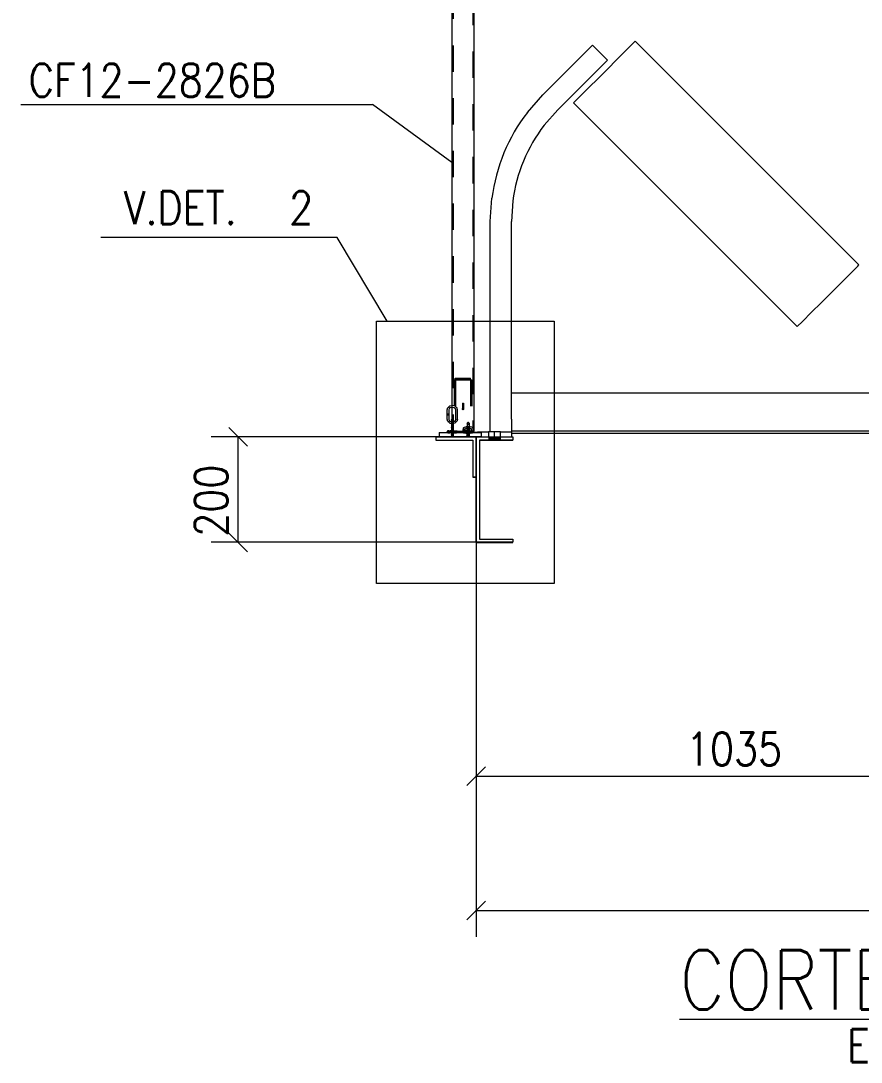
# Model space of a CAD drawing. Header units: millimetres. Extents: x -753 to 90, y 56274 to 56868.
# Drawn here: x -228.7 to -164.9, y 56478.3 to 56557.3 of the extents above; entities that cross this region are included whole.
import ezdxf

# ---------------------------------------------------------------- set-up
doc = ezdxf.new("R2010")
doc.units = ezdxf.units.MM
doc.linetypes.add('XKITLINE00', pattern=[0])
doc.linetypes.add('XKITLINE02', pattern=[4, 2, -2])
for name, color, linetype, lineweight in [('Cota', 4, 'Continuous', 0), ('Outro tipo de objeto', 7, 'Continuous', 0), ('Parafuso', 3, 'Continuous', 0), ('Peça', 2, 'Continuous', 0), ('Texto', 7, 'Continuous', 0)]:
    doc.layers.add(name, color=color, linetype=linetype, lineweight=lineweight)
doc.styles.add('ROMANS', font='romans__.ttf')

# ---------------------------------------------------------------- blocks, each defined once
blk = doc.blocks.new('*A222')
at = {"layer": 'Peça', "color": 1, "linetype": 'XKITLINE00', "lineweight": 0}
for p, q in [((-191.459, 56529.043), (-114.019, 56529.043)), ((-191.459, 56527.043), (-191.459, 56526.083)), ((-114.019, 56526.083), (-114.019, 56527.043)), ((-191.459, 56526.158), (-114.019, 56526.158)), ((-191.459, 56525.978), (-114.019, 56525.978))]:
    blk.add_line(p, q, dxfattribs=at)
blk = doc.blocks.new('*A240')
at = {"layer": 'Peça', "color": 4, "linetype": 'XKITLINE00', "lineweight": 0}
for p, q in [((-196.327, 56527.758), (-196.277, 56527.92)), ((-196.327, 56527.399), (-196.327, 56527.758)), ((-196.277, 56527.92), (-196.26, 56527.935)), ((-196.26, 56527.935), (-196.131, 56528.047)), ((-196.191, 56527.758), (-196.16, 56527.86)), ((-196.191, 56527.399), (-196.191, 56527.758)), ((-196.131, 56528.047), (-195.955, 56528.088)), ((-196.083, 56527.927), (-195.955, 56527.957)), ((-195.923, 56528.088), (-195.955, 56528.088)), ((-195.955, 56527.957), (-195.923, 56527.957)), ((-195.747, 56528.047), (-195.923, 56528.088)), ((-195.923, 56527.957), (-195.795, 56527.927)), ((-195.747, 56528.047), (-195.618, 56527.935)), ((-195.687, 56527.758), (-195.719, 56527.86)), ((-195.687, 56527.034), (-195.687, 56527.758)), ((-195.618, 56527.935), (-195.601, 56527.92)), ((-195.551, 56527.758), (-195.601, 56527.92)), ((-195.551, 56527.034), (-195.551, 56527.758)), ((-196.307, 56527.423), (-196.327, 56527.399)), ((-196.327, 56527.392), (-196.307, 56527.416)), ((-196.324, 56527.396), (-196.327, 56527.399)), ((-196.327, 56527.034), (-196.327, 56527.392)), ((-196.277, 56526.872), (-196.327, 56527.034)), ((-196.259, 56527.433), (-196.307, 56527.423)), ((-196.307, 56527.416), (-196.259, 56527.426)), ((-196.211, 56527.423), (-196.259, 56527.433)), ((-196.259, 56527.426), (-196.211, 56527.416)), ((-196.191, 56527.399), (-196.211, 56527.423)), ((-196.211, 56527.416), (-196.191, 56527.392)), ((-196.194, 56527.396), (-196.191, 56527.399)), ((-196.191, 56527.034), (-196.191, 56527.392)), ((-196.16, 56526.931), (-196.191, 56527.034)), ((-196.177, 56526.946), (-196.083, 56526.865)), ((-196.007, 56526.987), (-195.987, 56527.035)), ((-196.007, 56526.987), (-196.007, 56526.412)), ((-195.987, 56527.035), (-195.939, 56527.055)), ((-195.939, 56527.055), (-195.891, 56527.035)), ((-195.891, 56527.035), (-195.871, 56526.987)), ((-195.871, 56526.987), (-195.871, 56525.769)), ((-195.795, 56526.865), (-195.702, 56526.946)), ((-195.687, 56527.034), (-195.719, 56526.931)), ((-195.551, 56527.034), (-195.601, 56526.872)), ((-196.307, 56526.146), (-196.327, 56526.097)), ((-196.307, 56526.146), (-196.259, 56526.165)), ((-196.307, 56526.135), (-196.259, 56526.155)), ((-196.303, 56526.132), (-196.255, 56526.151)), ((-196.259, 56526.165), (-196.218, 56526.166)), ((-196.259, 56526.162), (-196.218, 56526.161)), ((-196.259, 56526.155), (-196.218, 56526.155)), ((-196.259, 56526.151), (-196.255, 56526.151)), ((-196.255, 56526.151), (-196.206, 56526.132)), ((-196.218, 56526.166), (-196.107, 56526.167)), ((-196.218, 56526.161), (-196.107, 56526.161)), ((-196.218, 56526.155), (-196.107, 56526.156)), ((-196.131, 56526.745), (-196.007, 56526.716)), ((-196.007, 56526.167), (-196.107, 56526.167)), ((-196.107, 56526.161), (-196.007, 56526.161)), ((-196.007, 56526.156), (-196.107, 56526.156)), ((-196.083, 56526.865), (-196.007, 56526.847)), ((-196.007, 56526.412), (-195.987, 56526.46)), ((-196.007, 56526.412), (-196.007, 56526.409)), ((-196.007, 56526.412), (-196.007, 56525.769)), ((-196.007, 56526.41), (-196.007, 56526.412)), ((-195.987, 56526.46), (-195.939, 56526.48)), ((-195.939, 56526.48), (-195.891, 56526.46)), ((-195.871, 56526.412), (-195.891, 56526.46)), ((-195.872, 56526.41), (-195.871, 56526.412)), ((-195.795, 56526.865), (-195.871, 56526.847)), ((-195.747, 56526.745), (-195.871, 56526.716)), ((-195.871, 56526.167), (-195.771, 56526.167)), ((-195.871, 56526.161), (-195.771, 56526.161)), ((-195.871, 56526.156), (-195.771, 56526.156)), ((-195.771, 56526.167), (-195.66, 56526.166)), ((-195.771, 56526.161), (-195.66, 56526.161)), ((-195.771, 56526.156), (-195.66, 56526.155)), ((-195.672, 56526.132), (-195.624, 56526.151)), ((-195.66, 56526.166), (-195.619, 56526.165)), ((-195.66, 56526.161), (-195.619, 56526.162)), ((-195.66, 56526.155), (-195.619, 56526.155)), ((-195.624, 56526.151), (-195.619, 56526.151)), ((-195.624, 56526.151), (-195.576, 56526.132)), ((-195.619, 56526.165), (-195.571, 56526.146)), ((-195.619, 56526.155), (-195.571, 56526.135)), ((-195.571, 56526.146), (-195.551, 56526.097)), ((-195.107, 56526.372), (-195.127, 56526.326)), ((-195.127, 56526.326), (-195.127, 56526.218)), ((-195.107, 56526.264), (-195.127, 56526.218)), ((-195.127, 56526.216), (-195.107, 56526.262)), ((-195.127, 56526.218), (-195.127, 56526.217)), ((-195.127, 56526.107), (-195.127, 56526.216)), ((-195.107, 56526.372), (-195.06, 56526.419)), ((-195.059, 56526.283), (-195.107, 56526.264)), ((-195.107, 56526.262), (-195.059, 56526.281)), ((-195.059, 56526.152), (-195.107, 56526.133)), ((-195.06, 56526.419), (-195.018, 56526.432)), ((-195.011, 56526.264), (-195.059, 56526.283)), ((-195.059, 56526.281), (-195.011, 56526.262)), ((-195.059, 56526.152), (-195.018, 56526.153)), ((-195.059, 56526.149), (-195.018, 56526.148)), ((-195.018, 56526.432), (-194.907, 56526.461)), ((-195.018, 56526.153), (-194.907, 56526.154)), ((-195.018, 56526.148), (-194.907, 56526.148)), ((-194.991, 56526.218), (-195.011, 56526.264)), ((-195.011, 56526.262), (-194.991, 56526.216)), ((-194.991, 56526.218), (-194.992, 56526.217)), ((-194.991, 56526.326), (-194.991, 56526.218)), ((-194.991, 56526.299), (-194.977, 56526.313)), ((-194.991, 56526.153), (-194.991, 56526.216)), ((-194.98, 56526.311), (-194.907, 56526.33)), ((-194.807, 56526.468), (-194.907, 56526.461)), ((-194.821, 56526.336), (-194.907, 56526.33)), ((-194.809, 56526.154), (-194.907, 56526.154)), ((-194.907, 56526.148), (-194.755, 56526.148)), ((-194.831, 56526.378), (-194.811, 56526.426)), ((-194.811, 56526.33), (-194.831, 56526.378)), ((-194.811, 56526.248), (-194.823, 56526.359)), ((-194.811, 56526.426), (-194.762, 56526.444)), ((-194.811, 56526.33), (-194.762, 56526.308)), ((-194.811, 56526.248), (-194.808, 56526.148)), ((-194.787, 56526.778), (-194.807, 56526.73)), ((-194.807, 56526.728), (-194.807, 56526.427)), ((-194.799, 56526.43), (-194.787, 56526.458)), ((-194.739, 56526.798), (-194.787, 56526.778)), ((-194.739, 56526.478), (-194.787, 56526.458)), ((-194.762, 56526.444), (-194.714, 56526.423)), ((-194.762, 56526.308), (-194.714, 56526.327)), ((-194.755, 56526.148), (-194.723, 56526.148)), ((-194.691, 56526.778), (-194.739, 56526.798)), ((-194.691, 56526.458), (-194.739, 56526.478)), ((-194.723, 56526.148), (-194.571, 56526.148)), ((-194.714, 56526.423), (-194.694, 56526.374)), ((-194.694, 56526.374), (-194.714, 56526.327)), ((-194.688, 56526.359), (-194.694, 56526.374)), ((-194.671, 56526.73), (-194.691, 56526.778)), ((-194.671, 56526.41), (-194.691, 56526.458)), ((-194.676, 56526.248), (-194.688, 56526.359)), ((-194.676, 56526.248), (-194.673, 56526.148)), ((-194.671, 56526.727), (-194.671, 56526.728)), ((-194.671, 56526.727), (-194.671, 56526.421)), ((-194.671, 56526.468), (-194.571, 56526.461)), ((-194.671, 56526.421), (-194.671, 56526.41)), ((-194.671, 56526.408), (-194.671, 56526.406)), ((-194.671, 56526.406), (-194.671, 56526.148)), ((-194.671, 56526.337), (-194.571, 56526.33)), ((-194.671, 56526.154), (-194.571, 56526.154)), ((-194.46, 56526.432), (-194.571, 56526.461)), ((-194.571, 56526.33), (-194.499, 56526.311)), ((-194.571, 56526.154), (-194.46, 56526.153)), ((-194.571, 56526.148), (-194.46, 56526.148)), ((-194.502, 56526.313), (-194.487, 56526.299)), ((-194.487, 56526.153), (-194.487, 56526.326)), ((-194.418, 56526.419), (-194.46, 56526.432)), ((-194.46, 56526.153), (-194.419, 56526.152)), ((-194.46, 56526.148), (-194.419, 56526.149)), ((-194.419, 56526.152), (-194.371, 56526.133)), ((-194.371, 56526.372), (-194.418, 56526.419)), ((-194.351, 56526.326), (-194.371, 56526.372)), ((-194.351, 56526.107), (-194.351, 56526.326)), ((-196.327, 56526.087), (-196.307, 56526.135)), ((-196.327, 56526.094), (-196.325, 56526.09)), ((-196.307, 56526.035), (-196.327, 56526.083)), ((-196.303, 56526.132), (-196.323, 56526.083)), ((-196.323, 56526.083), (-196.303, 56526.035)), ((-196.259, 56526.015), (-196.307, 56526.035)), ((-196.254, 56526.015), (-196.303, 56526.035)), ((-196.259, 56526.015), (-196.254, 56526.015)), ((-196.254, 56526.015), (-196.206, 56526.035)), ((-196.246, 56526.019), (-196.218, 56526.02)), ((-196.218, 56526.02), (-196.107, 56526.02)), ((-196.187, 56526.083), (-196.206, 56526.132)), ((-196.206, 56526.035), (-196.187, 56526.083)), ((-196.007, 56526.02), (-196.107, 56526.02)), ((-195.987, 56525.721), (-196.007, 56525.769)), ((-195.939, 56525.701), (-195.987, 56525.721)), ((-195.891, 56525.721), (-195.939, 56525.701)), ((-195.871, 56525.769), (-195.891, 56525.721)), ((-195.871, 56526.02), (-195.771, 56526.02)), ((-195.771, 56526.02), (-195.66, 56526.02)), ((-195.692, 56526.083), (-195.672, 56526.132)), ((-195.672, 56526.035), (-195.692, 56526.083)), ((-195.672, 56526.035), (-195.624, 56526.015)), ((-195.66, 56526.02), (-195.633, 56526.019)), ((-195.576, 56526.035), (-195.624, 56526.015)), ((-195.624, 56526.015), (-195.619, 56526.015)), ((-195.619, 56526.015), (-195.571, 56526.035)), ((-195.556, 56526.083), (-195.576, 56526.132)), ((-195.576, 56526.035), (-195.556, 56526.083)), ((-195.571, 56526.135), (-195.551, 56526.087)), ((-195.571, 56526.035), (-195.551, 56526.083)), ((-195.551, 56526.094), (-195.553, 56526.089)), ((-195.551, 56526.097), (-195.551, 56526.094)), ((-195.551, 56526.083), (-195.551, 56526.087)), ((-195.107, 56526.133), (-195.127, 56526.084)), ((-195.122, 56526.095), (-195.127, 56526.107)), ((-195.107, 56526.033), (-195.127, 56526.081)), ((-195.107, 56526.033), (-195.059, 56526.013)), ((-195.059, 56526.013), (-195.018, 56526.012)), ((-195.054, 56526.013), (-195.018, 56526.002)), ((-195.018, 56526.012), (-194.907, 56526.012)), ((-195.018, 56526.002), (-194.907, 56525.973)), ((-194.907, 56526.012), (-194.755, 56526.012)), ((-194.907, 56525.973), (-194.81, 56525.966)), ((-194.831, 56525.78), (-194.811, 56525.829)), ((-194.811, 56525.733), (-194.831, 56525.78)), ((-194.823, 56525.801), (-194.811, 56525.912)), ((-194.808, 56526.012), (-194.811, 56525.912)), ((-194.811, 56525.829), (-194.762, 56525.85)), ((-194.811, 56525.733), (-194.762, 56525.714)), ((-194.787, 56525.718), (-194.79, 56525.725)), ((-194.787, 56525.718), (-194.739, 56525.698)), ((-194.762, 56525.85), (-194.714, 56525.832)), ((-194.762, 56525.714), (-194.714, 56525.735)), ((-194.723, 56526.012), (-194.755, 56526.012)), ((-194.739, 56525.698), (-194.691, 56525.718)), ((-194.571, 56526.012), (-194.723, 56526.012)), ((-194.694, 56525.784), (-194.714, 56525.832)), ((-194.694, 56525.784), (-194.714, 56525.735)), ((-194.687, 56525.801), (-194.694, 56525.784)), ((-194.691, 56525.718), (-194.671, 56525.766)), ((-194.687, 56525.801), (-194.676, 56525.912)), ((-194.673, 56526.012), (-194.676, 56525.912)), ((-194.671, 56526.012), (-194.671, 56525.766)), ((-194.571, 56525.973), (-194.671, 56525.966)), ((-194.571, 56526.012), (-194.46, 56526.012)), ((-194.571, 56525.973), (-194.46, 56526.002)), ((-194.46, 56526.002), (-194.424, 56526.013)), ((-194.46, 56526.012), (-194.419, 56526.013)), ((-194.419, 56526.013), (-194.371, 56526.033)), ((-194.371, 56526.133), (-194.351, 56526.084)), ((-194.371, 56526.033), (-194.351, 56526.081)), ((-194.357, 56526.095), (-194.351, 56526.107)), ((-194.351, 56526.081), (-194.351, 56526.084))]:
    blk.add_line(p, q, dxfattribs=at)
at = {"layer": 'Peça', "color": 7, "linetype": 'XKITLINE02', "lineweight": 0}
for p, q in [((-196.083, 56527.927), (-196.177, 56527.845)), ((-196.16, 56527.86), (-196.177, 56527.845)), ((-195.795, 56527.927), (-195.702, 56527.845)), ((-195.719, 56527.86), (-195.702, 56527.845)), ((-196.307, 56527.369), (-196.327, 56527.392)), ((-196.307, 56527.376), (-196.324, 56527.396)), ((-196.307, 56527.376), (-196.259, 56527.366)), ((-196.259, 56527.359), (-196.307, 56527.369)), ((-196.259, 56527.366), (-196.211, 56527.376)), ((-196.211, 56527.369), (-196.259, 56527.359)), ((-196.211, 56527.376), (-196.194, 56527.396)), ((-196.191, 56527.392), (-196.211, 56527.369)), ((-196.16, 56526.931), (-196.177, 56526.946)), ((-195.987, 56526.939), (-196.007, 56526.987)), ((-196.007, 56526.987), (-196.007, 56526.96)), ((-196.007, 56526.96), (-196.007, 56526.932)), ((-195.939, 56526.919), (-195.987, 56526.939)), ((-195.891, 56526.939), (-195.939, 56526.919)), ((-195.891, 56526.939), (-195.871, 56526.987)), ((-195.871, 56526.987), (-195.871, 56526.96)), ((-195.871, 56526.96), (-195.871, 56526.932)), ((-195.719, 56526.931), (-195.702, 56526.946)), ((-196.277, 56526.872), (-196.26, 56526.857)), ((-196.26, 56526.857), (-196.131, 56526.745)), ((-196.259, 56526.162), (-196.237, 56526.153)), ((-196.259, 56526.151), (-196.257, 56526.15)), ((-196.257, 56526.15), (-196.211, 56526.132)), ((-196.237, 56526.153), (-196.211, 56526.142)), ((-196.007, 56526.847), (-195.987, 56526.842)), ((-196.007, 56526.716), (-195.987, 56526.711)), ((-195.997, 56526.388), (-196.007, 56526.41)), ((-195.987, 56526.211), (-196.007, 56526.172)), ((-196.007, 56526.167), (-195.987, 56526.207)), ((-196.007, 56526.172), (-195.987, 56526.133)), ((-195.987, 56526.167), (-196.007, 56526.167)), ((-195.987, 56526.128), (-196.007, 56526.167)), ((-196.007, 56526.161), (-195.955, 56526.161)), ((-195.955, 56526.156), (-196.007, 56526.156)), ((-195.987, 56526.364), (-195.997, 56526.388)), ((-195.987, 56526.842), (-195.955, 56526.835)), ((-195.987, 56526.711), (-195.955, 56526.704)), ((-195.939, 56526.344), (-195.987, 56526.364)), ((-195.939, 56526.228), (-195.987, 56526.211)), ((-195.987, 56526.207), (-195.939, 56526.223)), ((-195.987, 56526.167), (-195.955, 56526.167)), ((-195.955, 56526.835), (-195.939, 56526.835)), ((-195.955, 56526.704), (-195.939, 56526.704)), ((-195.955, 56526.167), (-195.923, 56526.167)), ((-195.955, 56526.161), (-195.939, 56526.161)), ((-195.955, 56526.156), (-195.939, 56526.156)), ((-195.939, 56526.835), (-195.923, 56526.835)), ((-195.939, 56526.704), (-195.923, 56526.704)), ((-195.891, 56526.364), (-195.939, 56526.344)), ((-195.891, 56526.211), (-195.939, 56526.228)), ((-195.939, 56526.223), (-195.891, 56526.207)), ((-195.939, 56526.161), (-195.923, 56526.161)), ((-195.939, 56526.156), (-195.923, 56526.156)), ((-195.871, 56526.847), (-195.923, 56526.835)), ((-195.871, 56526.716), (-195.923, 56526.704)), ((-195.923, 56526.167), (-195.891, 56526.167)), ((-195.923, 56526.161), (-195.891, 56526.161)), ((-195.923, 56526.156), (-195.891, 56526.156)), ((-195.891, 56526.364), (-195.881, 56526.388)), ((-195.871, 56526.172), (-195.891, 56526.211)), ((-195.891, 56526.207), (-195.871, 56526.167)), ((-195.891, 56526.167), (-195.871, 56526.167)), ((-195.871, 56526.167), (-195.891, 56526.128)), ((-195.891, 56526.161), (-195.871, 56526.161)), ((-195.891, 56526.156), (-195.871, 56526.156)), ((-195.891, 56526.133), (-195.879, 56526.156)), ((-195.881, 56526.388), (-195.872, 56526.41)), ((-195.879, 56526.156), (-195.871, 56526.172)), ((-195.618, 56526.857), (-195.747, 56526.745)), ((-195.667, 56526.142), (-195.636, 56526.155)), ((-195.667, 56526.132), (-195.619, 56526.151)), ((-195.636, 56526.155), (-195.619, 56526.162)), ((-195.601, 56526.872), (-195.618, 56526.857)), ((-195.127, 56526.217), (-195.107, 56526.171)), ((-195.107, 56526.169), (-195.127, 56526.216)), ((-195.107, 56526.171), (-195.059, 56526.152)), ((-195.059, 56526.15), (-195.107, 56526.169)), ((-195.011, 56526.169), (-195.059, 56526.15)), ((-195.059, 56526.152), (-195.033, 56526.163)), ((-195.011, 56526.129), (-195.059, 56526.149)), ((-195.033, 56526.163), (-195.011, 56526.171)), ((-195.018, 56526.3), (-194.991, 56526.309)), ((-195.018, 56526.3), (-194.991, 56526.308)), ((-195.011, 56526.28), (-194.991, 56526.326)), ((-195.011, 56526.28), (-194.991, 56526.299)), ((-194.992, 56526.217), (-195.011, 56526.171)), ((-194.991, 56526.216), (-195.011, 56526.169)), ((-194.991, 56526.107), (-195.011, 56526.154)), ((-195.011, 56526.154), (-194.99, 56526.133)), ((-194.991, 56526.309), (-194.977, 56526.313)), ((-194.991, 56526.308), (-194.98, 56526.311)), ((-194.991, 56526.14), (-194.991, 56526.153)), ((-194.831, 56526.378), (-194.823, 56526.359)), ((-194.814, 56526.336), (-194.821, 56526.336)), ((-194.814, 56526.336), (-194.787, 56526.338)), ((-194.794, 56526.154), (-194.809, 56526.154)), ((-194.808, 56526.148), (-194.807, 56526.096)), ((-194.807, 56526.73), (-194.807, 56526.728)), ((-194.807, 56526.73), (-194.807, 56526.728)), ((-194.787, 56526.682), (-194.807, 56526.73)), ((-194.807, 56526.727), (-194.807, 56526.728)), ((-194.807, 56526.69), (-194.807, 56526.685)), ((-194.807, 56526.579), (-194.807, 56526.574)), ((-194.787, 56526.469), (-194.807, 56526.468)), ((-194.807, 56526.41), (-194.799, 56526.43)), ((-194.807, 56526.427), (-194.807, 56525.766)), ((-194.787, 56526.362), (-194.807, 56526.41)), ((-194.794, 56526.154), (-194.755, 56526.154)), ((-194.739, 56526.662), (-194.787, 56526.682)), ((-194.787, 56526.469), (-194.755, 56526.472)), ((-194.787, 56526.362), (-194.739, 56526.342)), ((-194.787, 56526.338), (-194.755, 56526.34)), ((-194.739, 56526.155), (-194.787, 56526.135)), ((-194.755, 56526.472), (-194.739, 56526.472)), ((-194.755, 56526.34), (-194.723, 56526.34)), ((-194.755, 56526.154), (-194.739, 56526.154)), ((-194.739, 56526.662), (-194.691, 56526.682)), ((-194.739, 56526.472), (-194.723, 56526.472)), ((-194.739, 56526.342), (-194.691, 56526.362)), ((-194.691, 56526.135), (-194.739, 56526.155)), ((-194.739, 56526.154), (-194.723, 56526.154)), ((-194.723, 56526.472), (-194.691, 56526.469)), ((-194.723, 56526.34), (-194.691, 56526.338)), ((-194.723, 56526.154), (-194.691, 56526.154)), ((-194.691, 56526.682), (-194.671, 56526.73)), ((-194.691, 56526.469), (-194.671, 56526.468)), ((-194.691, 56526.362), (-194.671, 56526.41)), ((-194.691, 56526.338), (-194.671, 56526.337)), ((-194.691, 56526.154), (-194.671, 56526.154)), ((-194.673, 56526.148), (-194.672, 56526.096)), ((-194.671, 56526.728), (-194.671, 56526.73)), ((-194.671, 56526.73), (-194.671, 56526.728)), ((-194.671, 56526.728), (-194.671, 56526.727)), ((-194.671, 56526.69), (-194.671, 56526.727)), ((-194.671, 56526.685), (-194.671, 56526.69)), ((-194.671, 56526.408), (-194.671, 56526.41)), ((-194.671, 56526.41), (-194.671, 56526.408)), ((-194.671, 56526.41), (-194.671, 56526.408)), ((-194.671, 56526.408), (-194.671, 56526.406)), ((-194.671, 56526.148), (-194.671, 56526.012)), ((-194.502, 56526.313), (-194.479, 56526.306)), ((-194.499, 56526.311), (-194.478, 56526.305)), ((-194.489, 56526.133), (-194.467, 56526.154)), ((-194.467, 56526.28), (-194.487, 56526.326)), ((-194.487, 56526.299), (-194.467, 56526.28)), ((-194.467, 56526.154), (-194.487, 56526.107)), ((-194.487, 56526.133), (-194.487, 56526.153)), ((-194.479, 56526.306), (-194.46, 56526.3)), ((-194.478, 56526.305), (-194.46, 56526.3)), ((-194.442, 56526.14), (-194.419, 56526.149)), ((-196.327, 56526.097), (-196.327, 56526.096)), ((-196.327, 56526.094), (-196.327, 56526.096)), ((-196.327, 56526.085), (-196.327, 56526.087)), ((-196.327, 56526.083), (-196.327, 56526.085)), ((-196.325, 56526.09), (-196.307, 56526.046)), ((-196.307, 56526.046), (-196.259, 56526.026)), ((-196.211, 56526.049), (-196.259, 56526.029)), ((-196.211, 56526.039), (-196.259, 56526.019)), ((-196.259, 56526.029), (-196.218, 56526.03)), ((-196.259, 56526.026), (-196.23, 56526.026)), ((-196.259, 56526.019), (-196.246, 56526.019)), ((-196.23, 56526.026), (-196.218, 56526.025)), ((-196.218, 56526.03), (-196.107, 56526.031)), ((-196.218, 56526.025), (-196.107, 56526.025)), ((-196.211, 56526.142), (-196.191, 56526.094)), ((-196.211, 56526.132), (-196.191, 56526.083)), ((-196.191, 56526.097), (-196.211, 56526.049)), ((-196.191, 56526.087), (-196.211, 56526.039)), ((-196.191, 56526.096), (-196.191, 56526.097)), ((-196.191, 56526.094), (-196.191, 56526.096)), ((-196.191, 56526.085), (-196.191, 56526.087)), ((-196.191, 56526.083), (-196.191, 56526.085)), ((-195.955, 56526.031), (-196.107, 56526.031)), ((-196.107, 56526.025), (-195.955, 56526.025)), ((-195.987, 56526.02), (-196.007, 56526.02)), ((-195.987, 56525.923), (-196.007, 56525.875)), ((-196.007, 56525.875), (-196.007, 56525.902)), ((-195.987, 56525.827), (-196.007, 56525.875)), ((-196.007, 56525.769), (-195.987, 56525.817)), ((-195.987, 56526.133), (-195.939, 56526.116)), ((-195.939, 56526.112), (-195.987, 56526.128)), ((-195.987, 56526.02), (-195.955, 56526.02)), ((-195.939, 56525.943), (-195.987, 56525.923)), ((-195.987, 56525.817), (-195.939, 56525.837)), ((-195.987, 56525.827), (-195.939, 56525.808)), ((-195.955, 56526.031), (-195.923, 56526.031)), ((-195.955, 56526.025), (-195.923, 56526.025)), ((-195.955, 56526.02), (-195.923, 56526.02)), ((-195.939, 56526.116), (-195.891, 56526.133)), ((-195.891, 56526.128), (-195.939, 56526.112)), ((-195.891, 56525.923), (-195.939, 56525.943)), ((-195.939, 56525.837), (-195.891, 56525.817)), ((-195.939, 56525.808), (-195.891, 56525.827)), ((-195.923, 56526.031), (-195.771, 56526.031)), ((-195.771, 56526.025), (-195.923, 56526.025)), ((-195.923, 56526.02), (-195.891, 56526.02)), ((-195.891, 56526.02), (-195.871, 56526.02)), ((-195.871, 56525.875), (-195.891, 56525.923)), ((-195.891, 56525.827), (-195.871, 56525.875)), ((-195.891, 56525.817), (-195.871, 56525.769)), ((-195.771, 56526.031), (-195.66, 56526.03)), ((-195.66, 56526.025), (-195.771, 56526.025)), ((-195.667, 56526.142), (-195.687, 56526.094)), ((-195.687, 56526.083), (-195.667, 56526.132)), ((-195.667, 56526.049), (-195.687, 56526.097)), ((-195.687, 56526.097), (-195.687, 56526.094)), ((-195.667, 56526.039), (-195.687, 56526.087)), ((-195.687, 56526.083), (-195.687, 56526.087)), ((-195.619, 56526.029), (-195.667, 56526.049)), ((-195.619, 56526.019), (-195.667, 56526.039)), ((-195.66, 56526.03), (-195.646, 56526.03)), ((-195.66, 56526.025), (-195.636, 56526.026)), ((-195.646, 56526.03), (-195.619, 56526.029)), ((-195.636, 56526.026), (-195.619, 56526.026)), ((-195.633, 56526.019), (-195.619, 56526.019)), ((-195.619, 56526.026), (-195.571, 56526.046)), ((-195.553, 56526.089), (-195.571, 56526.046)), ((-195.127, 56526.084), (-195.127, 56526.083)), ((-195.127, 56526.081), (-195.127, 56526.083)), ((-195.107, 56526.061), (-195.122, 56526.095)), ((-195.122, 56526.095), (-195.122, 56526.095)), ((-195.107, 56526.061), (-195.06, 56526.015)), ((-195.06, 56526.015), (-195.054, 56526.013)), ((-195.059, 56526.016), (-195.011, 56526.036)), ((-195.059, 56526.016), (-195.028, 56526.017)), ((-195.028, 56526.017), (-195.018, 56526.017)), ((-195.018, 56526.133), (-195.011, 56526.131)), ((-194.977, 56526.12), (-195.018, 56526.133)), ((-194.907, 56526.018), (-195.018, 56526.017)), ((-195.011, 56526.131), (-194.907, 56526.104)), ((-194.991, 56526.081), (-195.011, 56526.129)), ((-195.011, 56526.036), (-194.991, 56526.084)), ((-194.991, 56526.107), (-194.991, 56526.14)), ((-194.991, 56526.084), (-194.991, 56526.083)), ((-194.991, 56526.081), (-194.991, 56526.083)), ((-194.99, 56526.133), (-194.977, 56526.12)), ((-194.907, 56526.104), (-194.755, 56526.093)), ((-194.755, 56526.018), (-194.907, 56526.018)), ((-194.831, 56525.78), (-194.823, 56525.801)), ((-194.81, 56525.966), (-194.795, 56525.965)), ((-194.808, 56526.032), (-194.807, 56526.064)), ((-194.808, 56526.032), (-194.808, 56526.012)), ((-194.807, 56526.087), (-194.803, 56526.096)), ((-194.807, 56526.08), (-194.807, 56526.096)), ((-194.807, 56526.087), (-194.787, 56526.039)), ((-194.807, 56526.064), (-194.807, 56526.08)), ((-194.787, 56525.814), (-194.807, 56525.766)), ((-194.79, 56525.725), (-194.807, 56525.766)), ((-194.803, 56526.096), (-194.787, 56526.135)), ((-194.795, 56525.965), (-194.755, 56525.962)), ((-194.787, 56526.039), (-194.739, 56526.019)), ((-194.739, 56525.834), (-194.787, 56525.814)), ((-194.755, 56526.093), (-194.723, 56526.093)), ((-194.755, 56526.018), (-194.723, 56526.018)), ((-194.723, 56525.962), (-194.755, 56525.962)), ((-194.739, 56526.019), (-194.708, 56526.032)), ((-194.691, 56525.814), (-194.739, 56525.834)), ((-194.571, 56526.104), (-194.723, 56526.093)), ((-194.723, 56526.018), (-194.571, 56526.018)), ((-194.671, 56525.966), (-194.723, 56525.962)), ((-194.708, 56526.032), (-194.691, 56526.039)), ((-194.675, 56526.096), (-194.691, 56526.135)), ((-194.691, 56526.039), (-194.671, 56526.087)), ((-194.671, 56525.766), (-194.691, 56525.814)), ((-194.671, 56526.087), (-194.675, 56526.096)), ((-194.672, 56526.064), (-194.673, 56526.012)), ((-194.672, 56526.08), (-194.672, 56526.096)), ((-194.672, 56526.064), (-194.672, 56526.08)), ((-194.671, 56526.069), (-194.671, 56526.08)), ((-194.571, 56526.104), (-194.46, 56526.133)), ((-194.571, 56526.018), (-194.565, 56526.017)), ((-194.565, 56526.017), (-194.46, 56526.017)), ((-194.46, 56526.133), (-194.502, 56526.12)), ((-194.502, 56526.12), (-194.489, 56526.133)), ((-194.487, 56526.107), (-194.487, 56526.133)), ((-194.467, 56526.129), (-194.487, 56526.081)), ((-194.487, 56526.084), (-194.467, 56526.036)), ((-194.487, 56526.081), (-194.487, 56526.084)), ((-194.467, 56526.129), (-194.442, 56526.14)), ((-194.467, 56526.036), (-194.436, 56526.024)), ((-194.46, 56526.017), (-194.451, 56526.017)), ((-194.451, 56526.017), (-194.419, 56526.016)), ((-194.436, 56526.024), (-194.419, 56526.016)), ((-194.424, 56526.013), (-194.418, 56526.015)), ((-194.418, 56526.015), (-194.4, 56526.033)), ((-194.4, 56526.033), (-194.371, 56526.061)), ((-194.371, 56526.061), (-194.363, 56526.081)), ((-194.363, 56526.081), (-194.357, 56526.095))]:
    blk.add_line(p, q, dxfattribs=at)
at = {"layer": 'Peça', "color": 4, "linetype": 'XKITLINE00', "lineweight": 0}
for centre, start, end in [((-196.259, 56526.096), 86.29556, 180), ((-196.259, 56526.096), 86.36777, 180), ((-196.259, 56526.085), 86.17732, 180), ((-196.259, 56526.085), 86.14242, 180), ((-195.059, 56526.083), 86.3678, 180), ((-195.059, 56526.083), 86.29557, 180), ((-194.739, 56526.728), 360, 180), ((-194.739, 56526.728), 315.00029, 180.00005), ((-194.739, 56526.408), 360, 158.92831), ((-194.739, 56526.408), 315.00026, 158.9664)]:
    blk.add_arc(centre, 0.068, start, end, dxfattribs=at)
at = {"layer": 'Peça', "color": 7, "linetype": 'XKITLINE02', "lineweight": 0}
for centre, start, end in [((-196.259, 56526.096), 180, 86.29556), ((-196.259, 56526.096), 180, 86.36777), ((-196.259, 56526.085), 180, 86.17732), ((-196.259, 56526.085), 180, 86.14242), ((-195.059, 56526.083), 180, 86.3678), ((-195.059, 56526.083), 180, 86.29557), ((-194.739, 56526.728), 180, 360), ((-194.739, 56526.728), 180.00005, 315.00029), ((-194.739, 56526.408), 158.92831, 360), ((-194.739, 56526.408), 158.9664, 315.00026), ((-195.939, 56525.77), 90, 270), ((-195.939, 56525.77), 44.99976, 224.99976), ((-195.939, 56525.77), 224.99976, 44.99976), ((-195.939, 56525.77), 270, 90)]:
    blk.add_arc(centre, 0.068, start, end, dxfattribs=at)
blk = doc.blocks.new('*A241')
at = {"layer": 'Peça', "color": 4, "linetype": 'XKITLINE00', "lineweight": 0}
for p, q in [((-195.174, 56528.249), (-195.139, 56528.27)), ((-195.174, 56528.249), (-195.174, 56527.865)), ((-195.174, 56528.183), (-195.139, 56528.198)), ((-195.174, 56528.024), (-195.139, 56528.024)), ((-195.174, 56527.847), (-195.174, 56527.865)), ((-195.174, 56527.865), (-195.139, 56527.849)), ((-195.174, 56527.816), (-195.174, 56527.847)), ((-195.174, 56527.816), (-195.174, 56527.799)), ((-195.174, 56527.799), (-195.139, 56527.777)), ((-195.139, 56528.27), (-195.105, 56528.249)), ((-195.139, 56528.198), (-195.105, 56528.183)), ((-195.105, 56528.024), (-195.139, 56528.024)), ((-195.105, 56527.865), (-195.139, 56527.849)), ((-195.105, 56527.799), (-195.139, 56527.777)), ((-195.105, 56528.249), (-195.105, 56527.865)), ((-195.105, 56527.847), (-195.105, 56527.865)), ((-195.105, 56527.816), (-195.105, 56527.847)), ((-195.105, 56527.816), (-195.105, 56527.799))]:
    blk.add_line(p, q, dxfattribs=at)
at = {"layer": 'Peça', "color": 7, "linetype": 'XKITLINE02', "lineweight": 0}
for p, q in [((-195.174, 56528.205), (-195.139, 56528.184)), ((-195.174, 56528.183), (-195.139, 56528.198)), ((-195.139, 56528.137), (-195.174, 56528.152)), ((-195.174, 56528.152), (-195.139, 56528.137)), ((-195.174, 56528.084), (-195.139, 56528.104)), ((-195.139, 56528.024), (-195.174, 56528.044)), ((-195.139, 56528.024), (-195.174, 56528.004)), ((-195.139, 56528.024), (-195.174, 56528.004)), ((-195.139, 56528.024), (-195.174, 56528.024)), ((-195.174, 56527.964), (-195.139, 56527.944)), ((-195.174, 56527.964), (-195.139, 56527.944)), ((-195.139, 56527.91), (-195.174, 56527.895)), ((-195.174, 56527.895), (-195.158, 56527.902)), ((-195.174, 56527.865), (-195.139, 56527.849)), ((-195.174, 56527.865), (-195.174, 56527.816)), ((-195.174, 56527.842), (-195.153, 56527.855)), ((-195.174, 56527.807), (-195.139, 56527.824)), ((-195.174, 56527.773), (-195.174, 56527.807)), ((-195.174, 56527.773), (-195.174, 56527.799)), ((-195.139, 56527.756), (-195.174, 56527.773)), ((-195.158, 56527.902), (-195.139, 56527.91)), ((-195.153, 56527.855), (-195.139, 56527.864)), ((-195.139, 56528.184), (-195.109, 56528.202)), ((-195.139, 56528.198), (-195.105, 56528.183)), ((-195.105, 56528.152), (-195.139, 56528.137)), ((-195.139, 56528.137), (-195.121, 56528.145)), ((-195.139, 56528.104), (-195.105, 56528.084)), ((-195.105, 56528.044), (-195.139, 56528.024)), ((-195.105, 56528.004), (-195.139, 56528.024)), ((-195.105, 56528.004), (-195.139, 56528.024)), ((-195.139, 56528.024), (-195.105, 56528.024)), ((-195.139, 56527.944), (-195.105, 56527.964)), ((-195.139, 56527.944), (-195.105, 56527.964)), ((-195.139, 56527.91), (-195.105, 56527.895)), ((-195.105, 56527.895), (-195.139, 56527.91)), ((-195.139, 56527.849), (-195.105, 56527.865)), ((-195.139, 56527.864), (-195.105, 56527.842)), ((-195.139, 56527.824), (-195.105, 56527.807)), ((-195.105, 56527.773), (-195.139, 56527.756)), ((-195.121, 56528.145), (-195.105, 56528.152)), ((-195.109, 56528.202), (-195.105, 56528.205)), ((-195.105, 56527.865), (-195.105, 56527.816)), ((-195.105, 56527.807), (-195.105, 56527.773)), ((-195.105, 56527.773), (-195.105, 56527.799))]:
    blk.add_line(p, q, dxfattribs=at)
for start, end in [(90, 270), (270, 90)]:
    blk.add_arc((-195.139, 56528.064), 0.04, start, end, dxfattribs=at)
blk = doc.blocks.new('*A242')
at = {"layer": 'Peça', "color": 7, "linetype": 'XKITLINE02', "lineweight": 0}
for p, q in [((-195.719, 56530.024), (-195.719, 56530.144)), ((-195.719, 56530.144), (-194.798, 56530.144)), ((-195.691, 56530.144), (-194.559, 56530.144)), ((-195.139, 56530.144), (-195.139, 56530.024)), ((-194.798, 56530.144), (-194.67, 56530.144)), ((-194.559, 56530.024), (-194.559, 56530.144)), ((-195.691, 56530.024), (-195.719, 56530.024)), ((-195.719, 56530.024), (-194.559, 56530.024)), ((-194.67, 56530.024), (-195.608, 56530.024))]:
    blk.add_line(p, q, dxfattribs=at)
blk = doc.blocks.new('*A243')
at = {"layer": 'Peça', "color": 7, "linetype": 'XKITLINE02', "lineweight": 0}
for p, q in [((-195.813, 56530.024), (-195.813, 56526.024)), ((-195.813, 56530.024), (-194.465, 56530.024)), ((-194.556, 56530.024), (-195.723, 56530.024)), ((-195.709, 56530.024), (-195.709, 56526.024)), ((-195.709, 56530.024), (-194.569, 56530.024)), ((-194.569, 56530.024), (-194.569, 56526.024)), ((-194.465, 56530.024), (-194.465, 56526.024)), ((-195.813, 56526.024), (-195.476, 56526.024)), ((-195.813, 56526.024), (-194.465, 56526.024)), ((-195.633, 56526.024), (-194.569, 56526.024)), ((-195.476, 56526.024), (-194.556, 56526.024))]:
    blk.add_line(p, q, dxfattribs=at)
blk = doc.blocks.new('*A244')
at = {"layer": 'Peça', "color": 4, "linetype": 'XKITLINE00', "lineweight": 0}
for p, q in [((-197.187, 56525.703), (-195.946, 56525.703)), ((-197.187, 56525.703), (-197.187, 56525.449)), ((-197.187, 56525.449), (-194.393, 56525.449)), ((-195.933, 56525.703), (-194.751, 56525.703)), ((-194.727, 56525.703), (-194.139, 56525.703)), ((-194.393, 56525.449), (-194.393, 56522.655)), ((-194.393, 56522.655), (-194.139, 56522.655))]:
    blk.add_line(p, q, dxfattribs=at)
at = {"layer": 'Peça', "color": 7, "linetype": 'XKITLINE02', "lineweight": 0}
for p, q in [((-197.187, 56525.703), (-194.139, 56525.703)), ((-197.187, 56525.449), (-194.393, 56525.449)), ((-195.946, 56525.703), (-195.933, 56525.703)), ((-194.751, 56525.703), (-194.739, 56525.703)), ((-194.739, 56525.703), (-194.727, 56525.703)), ((-194.139, 56525.703), (-194.139, 56522.655)), ((-194.139, 56522.655), (-194.393, 56522.655))]:
    blk.add_line(p, q, dxfattribs=at)
blk = doc.blocks.new('*A246')
at = {"layer": 'Peça', "color": 7, "linetype": 'XKITLINE02', "lineweight": 0}
for p, q in [((-195.987, 56559.43), (-195.987, 56559.38)), ((-195.923, 56559.41), (-195.987, 56559.43)), ((-195.987, 56559.43), (-195.959, 56559.422)), ((-195.464, 56559.266), (-195.923, 56559.41)), ((-195.881, 56559.397), (-195.881, 56526.144)), ((-195.825, 56559.379), (-195.881, 56559.397)), ((-195.881, 56559.397), (-195.825, 56559.379)), ((-195.825, 56559.379), (-195.664, 56559.329)), ((-195.664, 56559.329), (-195.825, 56559.379)), ((-195.664, 56559.329), (-195.139, 56559.165)), ((-195.423, 56559.254), (-195.464, 56559.266)), ((-195.423, 56559.254), (-194.855, 56559.076)), ((-195.423, 56559.254), (-194.855, 56559.076)), ((-195.139, 56559.165), (-194.54, 56558.977)), ((-195.139, 56559.165), (-195.139, 56559.165)), ((-194.815, 56559.063), (-194.615, 56559)), ((-194.615, 56559), (-194.454, 56558.95)), ((-194.454, 56558.95), (-194.615, 56559)), ((-194.356, 56558.919), (-194.54, 56558.977)), ((-194.454, 56558.95), (-194.397, 56558.932)), ((-194.397, 56558.932), (-194.454, 56558.95)), ((-194.397, 56558.932), (-194.397, 56526.144)), ((-194.291, 56558.899), (-194.356, 56558.919)), ((-195.987, 56528.08), (-195.987, 56527.949)), ((-195.987, 56527.035), (-195.987, 56526.144)), ((-195.987, 56526.144), (-195.923, 56526.144)), ((-195.923, 56526.144), (-195.987, 56526.144)), ((-195.923, 56526.144), (-195.825, 56526.144)), ((-195.575, 56526.144), (-195.923, 56526.144)), ((-195.881, 56526.144), (-195.825, 56526.144)), ((-195.881, 56526.144), (-195.709, 56526.144)), ((-195.825, 56526.144), (-194.815, 56526.144)), ((-195.423, 56526.144), (-194.454, 56526.144)), ((-195.423, 56526.144), (-194.356, 56526.144)), ((-195.127, 56526.144), (-194.356, 56526.144)), ((-194.397, 56526.144), (-194.48, 56526.144)), ((-194.454, 56526.144), (-194.397, 56526.144)), ((-194.356, 56526.144), (-194.291, 56526.144)), ((-194.356, 56526.144), (-194.351, 56526.144))]:
    blk.add_line(p, q, dxfattribs=at)
at = {"layer": 'Peça', "color": 4, "linetype": 'XKITLINE00', "lineweight": 0}
for p, q in [((-195.987, 56559.38), (-195.987, 56528.08)), ((-195.959, 56559.422), (-195.739, 56559.353)), ((-195.739, 56559.353), (-195.464, 56559.266)), ((-195.464, 56559.266), (-195.139, 56559.165)), ((-195.139, 56559.165), (-194.815, 56559.063)), ((-194.815, 56559.063), (-194.54, 56558.977)), ((-194.54, 56558.977), (-194.356, 56558.919)), ((-194.356, 56558.919), (-194.291, 56558.899)), ((-194.291, 56526.144), (-194.291, 56558.899)), ((-195.987, 56527.949), (-195.987, 56527.035)), ((-195.575, 56526.144), (-195.464, 56526.144)), ((-195.464, 56526.144), (-195.139, 56526.144)), ((-195.139, 56526.144), (-195.127, 56526.144)), ((-194.351, 56526.144), (-194.291, 56526.144))]:
    blk.add_line(p, q, dxfattribs=at)
blk = doc.blocks.new('*A250')
at = {"layer": 'Peça', "color": 4, "linetype": 'XKITLINE00', "lineweight": 0}
for p, q in [((-196.939, 56526.023), (-196.278, 56526.023)), ((-196.939, 56526.023), (-196.939, 56526.023)), ((-196.939, 56526.023), (-196.939, 56525.703)), ((-195.6, 56526.023), (-195.084, 56526.023)), ((-194.394, 56526.023), (-193.739, 56526.023)), ((-193.739, 56526.023), (-193.739, 56526.023)), ((-193.739, 56525.703), (-193.739, 56526.023))]:
    blk.add_line(p, q, dxfattribs=at)
at = {"layer": 'Peça', "color": 7, "linetype": 'XKITLINE02', "lineweight": 0}
for p, q in [((-193.739, 56526.023), (-196.939, 56526.023)), ((-196.939, 56526.023), (-196.939, 56526.023)), ((-196.939, 56525.703), (-193.739, 56525.703)), ((-193.739, 56525.703), (-196.939, 56525.703)), ((-196.278, 56526.023), (-195.6, 56526.023)), ((-195.084, 56526.023), (-194.394, 56526.023)), ((-193.739, 56526.023), (-193.739, 56526.023))]:
    blk.add_line(p, q, dxfattribs=at)
blk = doc.blocks.new('*A252')
at = {"layer": 'Peça', "color": 1, "linetype": 'XKITLINE00', "lineweight": 0}
for p, q in [((-194.139, 56517.704), (-194.139, 56525.704)), ((-194.139, 56525.704), (-191.339, 56525.704)), ((-191.339, 56525.452), (-193.887, 56525.452)), ((-193.887, 56525.452), (-193.887, 56517.956)), ((-193.887, 56525.451), (-191.339, 56525.451)), ((-191.339, 56525.704), (-191.339, 56525.452)), ((-191.339, 56517.704), (-194.139, 56517.704)), ((-194.139, 56517.703), (-191.339, 56517.703)), ((-193.887, 56517.956), (-191.339, 56517.956)), ((-191.339, 56517.956), (-191.339, 56517.704))]:
    blk.add_line(p, q, dxfattribs=at)
blk = doc.blocks.new('*A274')
at = {"layer": 'Outro tipo de objeto', "color": 1, "linetype": 'XKITLINE00', "lineweight": 0}
blk.add_line((-178.703, 56481.526), (-133.6, 56481.526), dxfattribs=at)
at = {"layer": 'Outro tipo de objeto', "color": 1, "style": 'ROMANS', "width": 0.85}
for s, p in [('CORTE', (-178.703, 56482.276)), ('C', (-154.344, 56482.276)), ('C', (-138.946, 56482.276)), ('-', (-146.748, 56482.276))]:
    blk.add_text(s, height=4.5, dxfattribs=at).set_placement(p)
at = {"layer": 'Outro tipo de objeto', "color": 3, "style": 'ROMANS', "width": 0.85}
for s, p in [('ESC.:', (-165.998, 56478.276)), ('1:25', (-154.681, 56478.276))]:
    blk.add_text(s, height=2.5, dxfattribs=at).set_placement(p)
blk = doc.blocks.new('*A275')
at = {"layer": 'Peça', "color": 1, "linetype": 'XKITLINE00', "lineweight": 0}
for p, q in [((-194.019, 56526.083), (-193.199, 56526.083)), ((-194.019, 56526.023), (-194.019, 56526.083)), ((-192.314, 56526.083), (-193.199, 56526.083)), ((-193.199, 56526.083), (-193.199, 56525.704)), ((-192.739, 56525.704), (-192.739, 56526.083)), ((-192.279, 56526.083), (-192.314, 56526.083)), ((-192.279, 56525.704), (-192.279, 56526.083)), ((-192.279, 56526.083), (-191.459, 56526.083)), ((-191.459, 56526.083), (-191.459, 56525.704))]:
    blk.add_line(p, q, dxfattribs=at)
blk = doc.blocks.new('*A276')
at = {"layer": 'Peça', "color": 1, "linetype": 'XKITLINE00', "lineweight": 0}
for p, q in [((-185.311, 56555.414), (-189.076, 56551.649)), ((-184.179, 56554.283), (-185.311, 56555.414)), ((-187.944, 56550.518), (-184.179, 56554.283)), ((-190.249, 56550.312), (-189.076, 56551.649)), ((-187.944, 56550.518), (-188.979, 56549.338)), ((-193.059, 56542.032), (-192.943, 56543.808)), ((-191.357, 56543.599), (-191.459, 56542.032)), ((-193.059, 56526.083), (-193.059, 56542.032)), ((-191.459, 56527.043), (-191.459, 56542.032))]:
    blk.add_line(p, q, dxfattribs=at)
for radius in [13.6, 12]:
    blk.add_arc((-179.459, 56542.032), radius, 142.5, 172.5, dxfattribs=at)
blk = doc.blocks.new('*A277')
at = {"layer": 'Peça', "color": 1, "linetype": 'XKITLINE00', "lineweight": 0}
for p, q in [((-182.385, 56555.398), (-183.239, 56554.544)), ((-182.151, 56555.631), (-182.385, 56555.398)), ((-182.072, 56555.711), (-182.151, 56555.631)), ((-165.101, 56538.74), (-182.072, 56555.711)), ((-183.239, 56554.544), (-184.405, 56553.377)), ((-184.405, 56553.377), (-186.055, 56551.727)), ((-186.055, 56551.727), (-186.659, 56551.124)), ((-186.659, 56551.124), (-186.739, 56551.044)), ((-169.768, 56534.074), (-186.739, 56551.044)), ((-166.268, 56537.574), (-165.414, 56538.428)), ((-165.414, 56538.428), (-165.181, 56538.661)), ((-165.181, 56538.661), (-165.101, 56538.74)), ((-168.039, 56535.803), (-166.268, 56537.574)), ((-168.602, 56535.24), (-168.039, 56535.803)), ((-169.456, 56534.386), (-168.602, 56535.24)), ((-169.768, 56534.074), (-169.689, 56534.153)), ((-169.689, 56534.153), (-169.456, 56534.386))]:
    blk.add_line(p, q, dxfattribs=at)
blk = doc.blocks.new('*A278')
at = {"layer": 'Parafuso'}
blk.add_hatch(color=7, dxfattribs=at).paths.add_polyline_path([(-193.159, 56525.439), (-193.159, 56525.703), (-192.319, 56525.703), (-192.319, 56525.439)], flags=17)
at = {"layer": 'Parafuso', "color": 7, "linetype": 'XKITLINE00', "lineweight": 0}
for p, q in [((-193.159, 56525.703), (-193.159, 56525.439)), ((-192.319, 56525.703), (-192.319, 56525.439))]:
    blk.add_line(p, q, dxfattribs=at)
blk = doc.blocks.new('*A2160')
at = {"layer": 'Cota', "color": 7, "linetype": 'XKITLINE00', "lineweight": 0}
for p, q in [((-194.139, 56525.704), (-194.139, 56497.98)), ((-152.739, 56525.978), (-152.739, 56497.98)), ((-193.432, 56500.687), (-194.846, 56499.273)), ((-152.032, 56500.687), (-153.446, 56499.273)), ((-194.139, 56499.98), (-152.739, 56499.98))]:
    blk.add_line(p, q, dxfattribs=at)
at = {"layer": 'Cota', "color": 3}
for p in [(-194.139, 56499.98), (-152.739, 56499.98)]:
    blk.add_point(p, dxfattribs=at)
at = {"layer": 'Cota', "color": 3, "style": 'ROMANS', "width": 0.85}
blk.add_text('1035', height=2.5, dxfattribs=at).set_placement((-178.21, 56500.78))
blk = doc.blocks.new('*A2161')
at = {"layer": 'Cota', "color": 7, "linetype": 'XKITLINE00', "lineweight": 0}
for p, q in [((-194.139, 56525.704), (-194.139, 56487.776)), ((-111.339, 56525.704), (-111.339, 56487.776)), ((-193.432, 56490.483), (-194.846, 56489.069)), ((-110.632, 56490.483), (-112.046, 56489.069)), ((-194.139, 56489.776), (-111.339, 56489.776))]:
    blk.add_line(p, q, dxfattribs=at)
at = {"layer": 'Cota', "color": 3}
for p in [(-194.139, 56489.776), (-111.339, 56489.776)]:
    blk.add_point(p, dxfattribs=at)
at = {"layer": 'Cota', "color": 3, "style": 'ROMANS', "width": 0.85}
blk.add_text('2070', height=2.5, dxfattribs=at).set_placement((-157.51, 56490.576))
blk = doc.blocks.new('*A2165')
at = {"layer": 'Cota', "color": 7, "linetype": 'XKITLINE00', "lineweight": 0}
for p, q in [((-212.895, 56526.411), (-211.481, 56524.996)), ((-194.139, 56525.704), (-214.238, 56525.704)), ((-212.188, 56517.704), (-212.188, 56525.704)), ((-212.895, 56518.411), (-211.481, 56516.996)), ((-194.139, 56517.704), (-214.238, 56517.704))]:
    blk.add_line(p, q, dxfattribs=at)
at = {"layer": 'Cota', "color": 3}
for p in [(-212.188, 56525.704), (-212.188, 56517.704)]:
    blk.add_point(p, dxfattribs=at)
at = {"layer": 'Cota', "color": 3, "style": 'ROMANS', "width": 0.85}
blk.add_text('200', height=2.5, rotation=90.00021, dxfattribs=at).set_placement((-212.988, 56518.126))
blk = doc.blocks.new('*A2166')
at = {"layer": 'Texto', "color": 7, "linetype": 'XKITLINE00', "lineweight": 0}
for p in [(-228.68, 56550.903), (-195.987, 56546.52)]:
    blk.add_line(p, (-201.991, 56550.903), dxfattribs=at)
at = {"layer": 'Texto', "color": 4, "style": 'ROMANS', "width": 0.85}
blk.add_text('CF12-2826B', height=2.5, dxfattribs=at).set_placement((-228.08, 56551.503))
blk = doc.blocks.new('*A2167')
at = {"color": 7, "linetype": 'XKITLINE00', "lineweight": 0}
for p, q in [((-204.686, 56540.827), (-222.609, 56540.827)), ((-200.897, 56534.479), (-204.686, 56540.827)), ((-201.683, 56534.479), (-188.226, 56534.479)), ((-201.683, 56514.569), (-201.683, 56534.479)), ((-188.226, 56534.479), (-188.226, 56514.569)), ((-188.226, 56514.569), (-201.683, 56514.569))]:
    blk.add_line(p, q, dxfattribs=at)
at = {"color": 1, "style": 'ROMANS', "width": 0.85}
for s, p in [('V.DET.', (-220.859, 56541.827)), ('2', (-208.321, 56541.827))]:
    blk.add_text(s, height=2.5, dxfattribs=at).set_placement(p)

msp = doc.modelspace()

# ---------------------------------------------------------------- block references
at = {"lineweight": 0}
for name in ['*A246', '*A276', '*A277', '*A2166', '*A2167', '*A242', '*A243', '*A222', '*A240', '*A241', '*A2165', '*A244', '*A250', '*A2160', '*A2161', '*A252', '*A275', '*A278', '*A274']:
    msp.add_blockref(name, (0, 0), dxfattribs=at)

doc.saveas('drawing.dxf')
